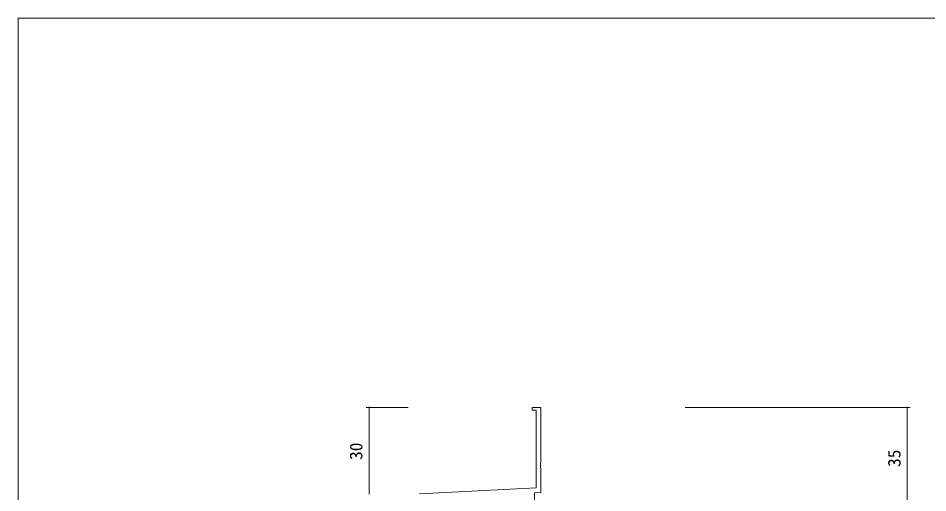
# Model space of a CAD drawing. Units: millimetres, scale not verified. Extents: x -567 to 567, y -403 to 403.
# Drawn here: x -562.7 to -247.4, y 234.6 to 399 of the extents above; entities that cross this region are included whole.
import ezdxf
from ezdxf.enums import TextEntityAlignment as Align

# ---------------------------------------------------------------- set-up
doc = ezdxf.new("R2010")
doc.units = ezdxf.units.MM
doc.header["$LTSCALE"] = 2
for name, color, linetype, lineweight in [('0-0_0', 7, 'Continuous', 9), ('0-1_USER1', 6, 'Continuous', 9), ('0-5_YKK_13', 7, 'Continuous', 9)]:
    doc.layers.add(name, color=color, linetype=linetype, lineweight=lineweight)
doc.styles.add('ＭＳ ゴシック', font='')
doc.styles.get('ＭＳ ゴシック').set_extended_font_data('MS Gothic')

msp = doc.modelspace()

# ---------------------------------------------------------------- linework, layer by layer
at = {"layer": '0-0_0'}
for p, q in [((-384.51, 264.115), (-381.51, 264.115)), ((-384.51, 263.215), (-384.51, 264.115)), ((-383.14, 263.215), (-384.51, 263.215)), ((-383.14, 236.283), (-383.14, 263.215)), ((-381.51, 264.115), (-381.51, 245.073)), ((-381.51, 245.073), (-381.63, 244.89)), ((-381.63, 244.89), (-381.63, 244.34)), ((-381.63, 244.34), (-381.51, 244.157)), ((-381.51, 244.073), (-381.63, 243.89)), ((-381.63, 243.89), (-381.63, 243.34)), ((-381.63, 243.34), (-381.51, 243.157)), ((-381.51, 244.157), (-381.51, 244.073)), ((-381.51, 243.157), (-381.51, 234.736)), ((-423.562, 234.165), (-383.14, 236.283)), ((-381.51, 234.736), (-383.71, 234.621)), ((-383.71, 234.621), (-383.71, 229.115))]:
    msp.add_line(p, q, dxfattribs=at)
at = {"layer": '0-1_USER1'}
for p, q in [((-427.51, 264.115), (-442.079, 264.115)), ((-441.079, 264.115), (-441.079, 234.115)), ((-331.51, 264.115), (-253.51, 264.115)), ((-254.51, 264.115), (-254.51, 229.115))]:
    msp.add_line(p, q, dxfattribs=at)
for centre, start, end in [((-441.079, 264.115), 90, 270), ((-441.079, 264.115), 270, 90), ((-254.51, 264.115), 90, 270), ((-254.51, 264.115), 270, 90)]:
    msp.add_arc(centre, 0.106, start, end, dxfattribs=at)
at = {"layer": '0-5_YKK_13'}
for p in [(537.274, 399), (-562.726, -351)]:
    msp.add_line(p, (-562.726, 399), dxfattribs=at)

# ---------------------------------------------------------------- texts
at = {"layer": '0-1_USER1', "style": 'ＭＳ ゴシック'}
for s, p in [('30', (-442.079, 245.984)), ('35', (-255.51, 243.545))]:
    msp.add_text(s, height=4.399, rotation=90, dxfattribs=at).set_placement(p, align=Align.BOTTOM_LEFT)

doc.saveas('drawing.dxf')
